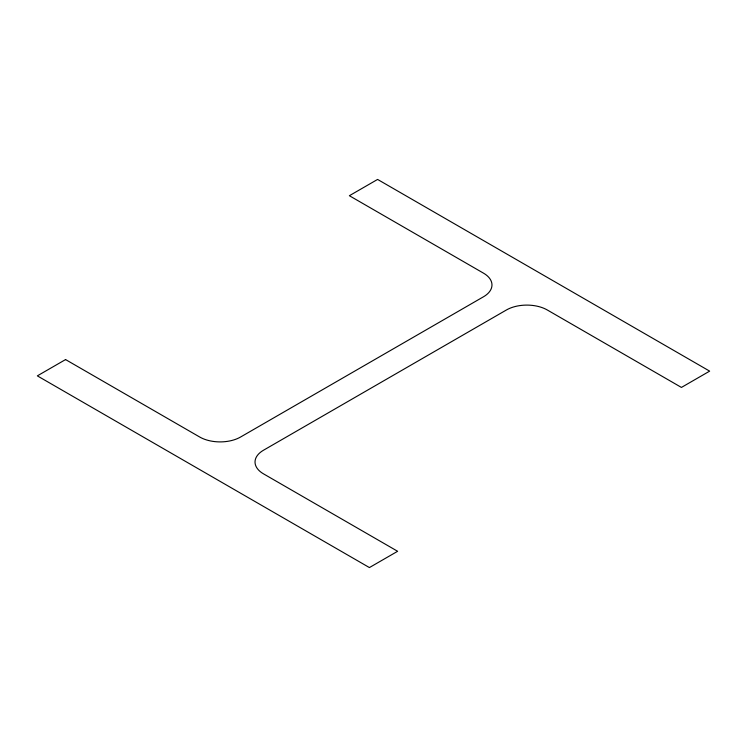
<?xml version="1.0" encoding="UTF-8"?>
<svg xmlns="http://www.w3.org/2000/svg" width="747" height="747" viewBox="0 0 747 747"><rect width="100%" height="100%" fill="white"/><g stroke="black" fill="none" stroke-linecap="round" stroke-linejoin="round"><path stroke-width="1.12" d="M65.568 359.568L37.35 375.862L369.41 567.571L397.628 551.286L263.495 473.841A28.918 16.695 0 0 1 263.495 450.236L506.41 309.986A28.918 16.695 0 0 1 547.299 309.986L681.432 387.432L709.65 371.138L377.59 179.429L349.372 195.714L483.505 273.159A28.918 16.695 0 0 1 483.505 296.764L240.59 437.014A28.918 16.695 0 0 1 199.701 437.014L65.568 359.568"/></g></svg>
